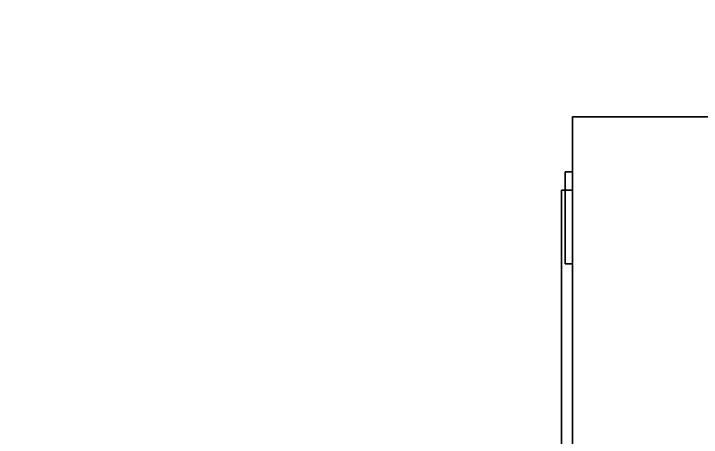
# Model space of a CAD drawing. Header units: millimetres. Extents: x -8000 to 18500, y -500 to 32500.
# Drawn here: x 5681 to 7550, y 12528 to 13680 of the extents above; entities that cross this region are included whole.
import ezdxf

# ---------------------------------------------------------------- set-up
doc = ezdxf.new("R2010")
doc.units = ezdxf.units.MM
for name, color, linetype in [('3D-LIGHTS', 7, 'Continuous'), ('3D-SITE', 7, 'Continuous'), ('3D-VEHICLES', 7, 'Continuous')]:
    doc.layers.add(name, color=color, linetype=linetype)

msp = doc.modelspace()

# ---------------------------------------------------------------- linework, layer by layer
at = {"layer": '3D-LIGHTS', "color": 7}
for points in [[(7180, 13000, 450), (7180, 13250, 450), (7200, 13250, 450), (7200, 13000, 450)], [(7180, 13250, 450), (7180, 13250, 570), (7200, 13250, 570), (7200, 13250, 450)], [(7180, 13000, 450), (7180, 13000, 570), (7180, 13250, 570), (7180, 13250, 450)], [(7180, 13000, 570), (7200, 13000, 570), (7200, 13250, 570), (7180, 13250, 570)], [(7200, 13000, 450), (7200, 13250, 450), (7200, 13250, 570), (7200, 13000, 570)], [(7180, 13000, 450), (7200, 13000, 450), (7200, 13000, 570), (7180, 13000, 570)]]:
    msp.add_3dface(points, dxfattribs=at)
at = {"layer": '3D-SITE', "color": 7}
for points in [[(-3000, 9900, -30), (-3000, 25500, -30), (13000, 25500, -30), (13000, 9900, -30)], [(-3000, 9900), (13000, 9900), (13000, 25500), (-3000, 25500)]]:
    msp.add_3dface(points, dxfattribs=at)
at = {"layer": '3D-VEHICLES', "color": 7}
for points in [[(7200, 11500, 200), (7200, 13400, 200), (11400, 13400, 200), (11400, 11500, 200)], [(7200, 13400, 200), (7200, 13400, 950), (11400, 13400, 950), (11400, 13400, 200)], [(7200, 11500, 200), (7200, 11500, 950), (7200, 13400, 950), (7200, 13400, 200)], [(7200, 11500, 950), (11400, 11500, 950), (11400, 13400, 950), (7200, 13400, 950)], [(7170, 11700, 400), (7170, 13200, 400), (7200, 13200, 400), (7200, 11700, 400)], [(7170, 13200, 400), (7170, 13200, 580), (7200, 13200, 580), (7200, 13200, 400)], [(7170, 11700, 400), (7170, 11700, 580), (7170, 13200, 580), (7170, 13200, 400)], [(7170, 11700, 580), (7200, 11700, 580), (7200, 13200, 580), (7170, 13200, 580)], [(7200, 11700, 400), (7200, 13200, 400), (7200, 13200, 580), (7200, 11700, 580)]]:
    msp.add_3dface(points, dxfattribs=at)

doc.saveas('drawing.dxf')
